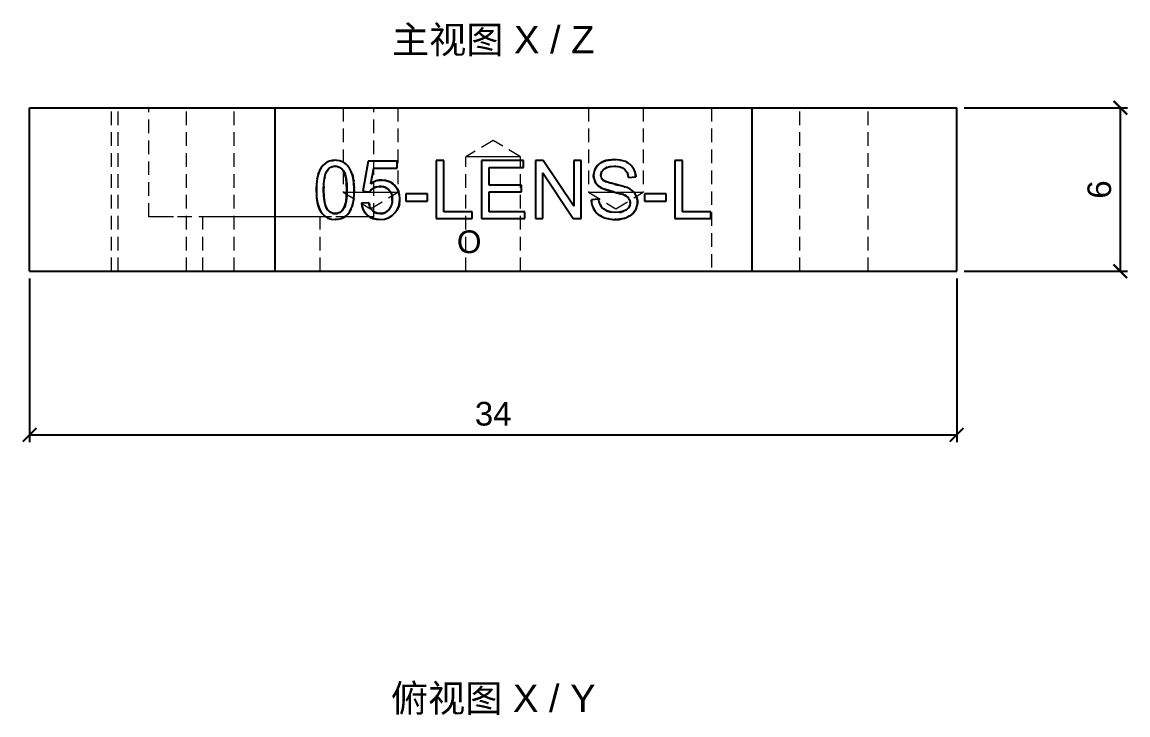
# Model space of a CAD drawing. Header units: millimetres. Extents: x 4 to 223, y 19 to 91.
# Drawn here: x 36.39 to 76.94, y 44.06 to 69.48 of the extents above; entities that cross this region are included whole.
import ezdxf
from ezdxf.enums import TextEntityAlignment as Align

# ---------------------------------------------------------------- set-up
doc = ezdxf.new("R2010")
doc.units = ezdxf.units.MM
doc.linetypes.add('WP_HIDDEN', pattern=[2.3, 1.5, -0.8])
for name, color, linetype, lineweight in [('ANNOTATIONS', 7, 'CONTINUOUS', 18), ('DIMENSIONS', 7, 'CONTINUOUS', 18), ('HIDDEN', 7, 'WP_HIDDEN', 13), ('VISIBLE', 7, 'CONTINUOUS', 25)]:
    doc.layers.add(name, color=color, linetype=linetype, lineweight=lineweight)
doc.styles.add('CJK', font='Arial Unicode.ttf')
doc.styles.add('OpenSansCondensed-Light', font='OpenSansCondensed-Light.ttf')
doc.dimstyles.new('EZDXF', dxfattribs={"dimtxt": 0.25, "dimasz": 0.175, "dimexe": 0.375, "dimexo": 0.125, "dimgap": 0.1, "dimtad": 1, "dimlfac": 100, "dimzin": 12, "dimdsep": 46, "dimtxsty": 'OpenSansCondensed-Light', "dimblk": 'ARCHTICK', "dimcen": 2.5, "dimazin": 3, "dimtfac": 0.5, "dimtmove": 2, "dimatfit": 3})

# ---------------------------------------------------------------- blocks, each defined once
blk = doc.blocks.new('_ARCHTICK')
at = {"color": 0, "linetype": 'BYBLOCK', "const_width": 0.15}
blk.add_lwpolyline([(-0.5, -0.5), (0.5, 0.5)], dxfattribs=at)

msp = doc.modelspace()

# ---------------------------------------------------------------- linework, layer by layer
at = {"layer": 'HIDDEN', "ltscale": 0.333333}
for p, q in [((36.66667, 66.33333), (39.66667, 66.33333)), ((39.66667, 66.33333), (44.16667, 66.33333)), ((39.66667, 60.33333), (39.66667, 66.33333)), ((39.91667, 60.33333), (39.91667, 66.33333)), ((41.04167, 62.33333), (41.04167, 66.33333)), ((42.41667, 60.33333), (42.41667, 66.33333)), ((44.16667, 66.33333), (61.66667, 66.33333)), ((44.16667, 60.33333), (44.16667, 66.33333)), ((48.16167, 66.33333), (48.16167, 63.23333)), ((49.29167, 62.33333), (49.29167, 66.33333)), ((50.17167, 66.33333), (50.17167, 63.23333)), ((57.16167, 66.33333), (57.16167, 63.23333)), ((59.17167, 66.33333), (59.17167, 63.23333)), ((61.66667, 66.33333), (70.66667, 66.33333)), ((61.66667, 66.33333), (61.66667, 60.33333)), ((64.91667, 60.33333), (64.91667, 66.33333)), ((67.41667, 60.33333), (67.41667, 66.33333)), ((53.66667, 65.1372), (52.66167, 64.53333)), ((54.67167, 64.53333), (53.66667, 65.1372)), ((52.66167, 60.33333), (52.66167, 64.53333)), ((54.67167, 60.33333), (54.67167, 64.53333)), ((48.16167, 63.23333), (49.16667, 62.62947)), ((49.16667, 62.62947), (50.17167, 63.23333)), ((57.16167, 63.23333), (58.16667, 62.62947)), ((58.16667, 62.62947), (59.17167, 63.23333)), ((43.01667, 60.33333), (43.01667, 62.33333)), ((47.31667, 60.33333), (47.31667, 62.33333)), ((36.66667, 60.33333), (39.66667, 60.33333)), ((39.66667, 60.33333), (44.16667, 60.33333)), ((44.16667, 60.33333), (61.66667, 60.33333)), ((61.66667, 60.33333), (70.66667, 60.33333))]:
    msp.add_line(p, q, dxfattribs=at)
for points in [[(42.41667, 66.33333), (42.38533, 66.33333), (42.29288, 66.33333), (42.14396, 66.33333), (41.94603, 66.33333), (41.70902, 66.33333), (41.44482, 66.33333), (41.16667, 66.33333), (40.88852, 66.33333), (40.62431, 66.33333), (40.3873, 66.33333), (40.18938, 66.33333), (40.04046, 66.33333), (39.94801, 66.33333), (39.91667, 66.33333)], [(49.29167, 66.33333), (49.18824, 66.33333), (48.88316, 66.33333), (48.39172, 66.33333), (47.73856, 66.33333), (46.95644, 66.33333), (46.08457, 66.33333), (45.16667, 66.33333), (44.24877, 66.33333), (43.3769, 66.33333), (42.59477, 66.33333), (41.94161, 66.33333), (41.45017, 66.33333), (41.14509, 66.33333), (41.04167, 66.33333)], [(48.16167, 66.33333), (48.18686, 66.33333), (48.26119, 66.33333), (48.38093, 66.33333), (48.54006, 66.33333), (48.73061, 66.33333), (48.94303, 66.33333), (49.16667, 66.33333), (49.3903, 66.33333), (49.60272, 66.33333), (49.79327, 66.33333), (49.95241, 66.33333), (50.07214, 66.33333), (50.14647, 66.33333), (50.17167, 66.33333)], [(57.16167, 66.33333), (57.18686, 66.33333), (57.26119, 66.33333), (57.38093, 66.33333), (57.54006, 66.33333), (57.73061, 66.33333), (57.94303, 66.33333), (58.16667, 66.33333), (58.3903, 66.33333), (58.60272, 66.33333), (58.79327, 66.33333), (58.95241, 66.33333), (59.07214, 66.33333), (59.14647, 66.33333), (59.17167, 66.33333)], [(67.41667, 66.33333), (67.38533, 66.33333), (67.29288, 66.33333), (67.14396, 66.33333), (66.94603, 66.33333), (66.70902, 66.33333), (66.44482, 66.33333), (66.16667, 66.33333), (65.88852, 66.33333), (65.62431, 66.33333), (65.3873, 66.33333), (65.18938, 66.33333), (65.04046, 66.33333), (64.94801, 66.33333), (64.91667, 66.33333)], [(54.67167, 64.53333), (54.64647, 64.53333), (54.57214, 64.53333), (54.45241, 64.53333), (54.29327, 64.53333), (54.10272, 64.53333), (53.8903, 64.53333), (53.66667, 64.53333), (53.44303, 64.53333), (53.23061, 64.53333), (53.04006, 64.53333), (52.88093, 64.53333), (52.76119, 64.53333), (52.68686, 64.53333), (52.66167, 64.53333)], [(47.27314, 63.96824), (47.34762, 64.11913)], [(47.35208, 64.12617), (47.41548, 64.21041), (47.4887, 64.28096)], [(47.4887, 64.28096), (47.60048, 64.35072), (47.7301, 64.39232)], [(47.79259, 64.18157), (47.69251, 64.14188), (47.60829, 64.06888)], [(47.78471, 64.40082), (47.80513, 64.40287)], [(47.83354, 64.40478), (47.87399, 64.40576)], [(47.87399, 64.40576), (47.92096, 64.40442)], [(47.92748, 64.40401), (47.95609, 64.40155)], [(48.15219, 64.04873), (48.05814, 64.13463), (48.00592, 64.16268), (47.95024, 64.18081)], [(47.95626, 64.40153), (48.07127, 64.37893), (48.17438, 64.33683)], [(48.17438, 64.33683), (48.24023, 64.29561)], [(48.25537, 64.28419), (48.32805, 64.21622)], [(48.38771, 64.13802), (48.46888, 63.97914)], [(57.52804, 64.25051), (57.63398, 64.32554)], [(57.65899, 64.33877), (57.70723, 64.36077)], [(57.73698, 64.09158), (57.67137, 64.02393)], [(57.81129, 64.13579), (57.73698, 64.09158)], [(57.92641, 64.17008), (57.83544, 64.14553)], [(58.10921, 64.18518), (58.0065, 64.18092)], [(58.47999, 64.08215), (58.41949, 64.12222), (58.34758, 64.15247), (58.26427, 64.1729), (58.16955, 64.18352)], [(58.17813, 64.43103), (58.313, 64.41557)], [(58.3413, 64.41021), (58.51482, 64.35715)], [(58.60135, 63.90061), (58.55223, 64.00237), (58.47999, 64.08215)], [(58.51482, 64.35715), (58.55171, 64.34042)], [(58.58951, 64.32058), (58.70837, 64.23356)], [(58.71026, 64.23177), (58.79272, 64.13294)], [(58.79272, 64.13294), (58.8555, 64.00986)], [(47.18217, 63.43187), (47.20937, 63.72531)], [(47.21398, 63.75185), (47.24541, 63.88629)], [(47.47925, 63.74224), (47.46075, 63.6015), (47.45074, 63.44003)], [(47.54698, 63.97285), (47.51389, 63.88762), (47.48758, 63.78585)], [(48.46888, 63.97913), (48.49767, 63.89868)], [(48.52941, 63.78052), (48.54592, 63.68611)], [(49.58204, 63.68017), (49.62263, 63.67912)], [(57.35245, 63.91066), (57.36689, 63.98622), (57.39229, 64.05926)], [(57.39661, 63.63068), (57.3592, 63.74157)], [(57.62016, 63.86592), (57.6267, 63.80467), (57.64631, 63.74985)], [(57.67137, 64.02393), (57.63145, 63.94429)], [(58.85912, 64.00003), (58.86549, 63.98132)], [(58.8781, 63.9368), (58.88193, 63.92023)], [(58.88193, 63.92021), (58.88412, 63.90974)], [(48.54984, 63.65639), (48.55857, 63.56984)], [(48.56145, 63.52971), (48.5621, 63.51923)], [(48.5621, 63.51921), (48.56595, 63.43347)], [(48.56728, 63.37413), (48.56766, 63.31882)], [(49.1718, 63.30418), (49.12491, 63.24336)], [(49.25019, 63.37091), (49.19581, 63.32808)], [(49.25057, 63.59092), (49.33245, 63.63053), (49.41596, 63.65861)], [(49.47203, 63.44792), (49.39965, 63.43688)], [(49.56857, 63.44682), (49.55265, 63.44811)], [(49.96211, 63.04882), (49.94732, 63.12831), (49.92222, 63.20005), (49.8868, 63.26404), (49.84107, 63.32027)], [(49.99227, 63.54114), (50.05222, 63.48716)], [(57.52969, 63.46336), (57.4707, 63.51985), (57.42353, 63.58221)], [(57.56437, 63.43677), (57.53417, 63.4597)], [(57.74769, 63.34194), (57.65064, 63.38412)], [(57.81158, 63.61676), (57.94626, 63.57151), (58.12735, 63.52562)], [(58.24828, 63.49724), (58.46903, 63.4372)], [(58.49346, 63.42941), (58.59826, 63.38993)], [(58.59826, 63.38993), (58.68692, 63.34314), (58.76285, 63.29038)], [(58.77515, 63.28026), (58.87254, 63.17298)], [(47.19534, 63.02238), (47.18141, 63.23419)], [(48.16167, 63.23333), (48.18686, 63.23333), (48.26119, 63.23333), (48.38093, 63.23333), (48.54006, 63.23333), (48.73061, 63.23333), (48.94303, 63.23333), (49.16667, 63.23333), (49.3903, 63.23333), (49.60272, 63.23333), (49.79327, 63.23333), (49.95241, 63.23333), (50.07214, 63.23333), (50.14647, 63.23333), (50.17167, 63.23333)], [(48.53342, 62.88349), (48.50318, 62.75428)], [(48.55747, 63.0654), (48.54106, 62.92844)], [(48.56632, 63.22269), (48.55747, 63.06541)], [(49.83599, 62.59033), (49.88879, 62.66005), (49.92799, 62.73945), (49.9536, 62.82852), (49.9656, 62.92726)], [(50.20354, 63.24571), (50.23372, 63.12407), (50.24378, 62.99085)], [(50.24378, 62.99085), (50.23895, 62.8953), (50.22447, 62.80423)], [(57.16167, 63.23333), (57.18686, 63.23333), (57.26119, 63.23333), (57.38093, 63.23333), (57.54006, 63.23333), (57.73061, 63.23333), (57.94303, 63.23333), (58.16667, 63.23333), (58.3903, 63.23333), (58.60272, 63.23333), (58.79327, 63.23333), (58.95241, 63.23333), (59.07214, 63.23333), (59.14647, 63.23333), (59.17167, 63.23333)], [(57.53309, 62.97634), (57.54602, 62.89844)], [(57.55524, 62.86119), (57.56799, 62.82087)], [(58.20029, 63.2171), (58.11476, 63.2384)], [(58.41048, 63.15817), (58.25519, 63.20292)], [(58.49449, 63.1244), (58.44008, 63.14758)], [(58.55993, 63.08734), (58.54067, 63.09964)], [(58.60517, 63.05121), (58.6011, 63.05503)], [(58.6654, 62.9661), (58.63164, 63.02205)], [(58.68726, 62.88712), (58.68274, 62.91341)], [(58.87254, 63.17298), (58.93062, 63.05752)], [(58.94131, 63.02327), (58.95506, 62.95684)], [(47.39074, 62.45391), (47.36607, 62.48724)], [(47.87399, 62.23333), (47.72842, 62.24712), (47.59935, 62.28848), (47.48679, 62.35741), (47.39074, 62.45391)], [(47.59569, 62.58958), (47.68872, 62.50362), (47.74013, 62.47545), (47.7948, 62.45715)], [(47.95318, 62.45719), (48.00787, 62.47557), (48.0593, 62.50388), (48.15236, 62.59026)], [(48.3571, 62.45766), (48.26073, 62.35886)], [(48.49074, 62.7144), (48.45832, 62.62975)], [(48.88946, 62.60479), (48.85322, 62.71036), (48.83322, 62.82687)], [(49.12501, 62.76603), (49.15413, 62.68335), (49.19327, 62.61304)], [(49.40721, 62.46186), (49.51673, 62.44811)], [(50.07544, 62.49164), (49.96379, 62.37863), (49.83345, 62.29791), (49.68444, 62.24948), (49.51673, 62.23333)], [(57.33878, 62.65097), (57.306, 62.73107), (57.28318, 62.81535)], [(57.3441, 62.64023), (57.34214, 62.64413)], [(57.45582, 62.4798), (57.43625, 62.50164)], [(57.56985, 62.81574), (57.57174, 62.81066)], [(57.57317, 62.80693), (57.57986, 62.79046)], [(57.67506, 62.65078), (57.69028, 62.63704)], [(57.69792, 62.63062), (57.70511, 62.62482)], [(57.70512, 62.62481), (57.71033, 62.62076)], [(57.72427, 62.61047), (57.83494, 62.54897)], [(57.99687, 62.50016), (58.16146, 62.48584)], [(58.16146, 62.48584), (58.30594, 62.49664)], [(58.32028, 62.49906), (58.33472, 62.50177)], [(58.35779, 62.50673), (58.36591, 62.50867)], [(58.44589, 62.53373), (58.54292, 62.58322)], [(58.5522, 62.58961), (58.55552, 62.592)], [(58.65106, 62.69891), (58.66337, 62.72337)], [(58.67414, 62.75084), (58.68969, 62.84719)], [(58.94926, 62.75449), (58.92134, 62.66138)], [(58.95716, 62.80321), (58.95153, 62.766)], [(49.29167, 62.33333), (49.18824, 62.33333), (48.88316, 62.33333), (48.39172, 62.33333), (47.73856, 62.33333), (46.95644, 62.33333), (46.08457, 62.33333), (45.16667, 62.33333), (44.24877, 62.33333), (43.3769, 62.33333), (42.59477, 62.33333), (41.94161, 62.33333), (41.45017, 62.33333), (41.14509, 62.33333), (41.04167, 62.33333)], [(47.31667, 62.33333), (47.26276, 62.33333), (47.10375, 62.33333), (46.8476, 62.33333), (46.50717, 62.33333), (46.09952, 62.33333), (45.64509, 62.33333), (45.16667, 62.33333), (44.68825, 62.33333), (44.23382, 62.33333), (43.82616, 62.33333), (43.48573, 62.33333), (43.22958, 62.33333), (43.07057, 62.33333), (43.01667, 62.33333)], [(47.99237, 62.24218), (47.9596, 62.23784)], [(48.19576, 62.31337), (48.0998, 62.26886), (47.99239, 62.24218)], [(49.10732, 62.34604), (49.04292, 62.39587)], [(49.51673, 62.23333), (49.47617, 62.23415)], [(57.58261, 62.37462), (57.52322, 62.41733)], [(57.89168, 62.25754), (57.78608, 62.283), (57.69055, 62.3175)], [(58.12753, 62.23391), (57.91473, 62.25341)], [(58.23012, 62.23461), (58.17452, 62.23333)], [(58.38205, 62.25243), (58.38205, 62.25243)], [(58.58448, 62.31678), (58.48844, 62.27959)], [(58.72752, 62.40252), (58.64968, 62.35035)], [(42.41667, 60.33333), (42.38533, 60.33333), (42.29288, 60.33333), (42.14396, 60.33333), (41.94603, 60.33333), (41.70902, 60.33333), (41.44482, 60.33333), (41.16667, 60.33333), (40.88852, 60.33333), (40.62431, 60.33333), (40.3873, 60.33333), (40.18938, 60.33333), (40.04046, 60.33333), (39.94801, 60.33333), (39.91667, 60.33333)], [(47.31667, 60.33333), (47.26276, 60.33333), (47.10375, 60.33333), (46.8476, 60.33333), (46.50717, 60.33333), (46.09952, 60.33333), (45.64509, 60.33333), (45.16667, 60.33333), (44.68825, 60.33333), (44.23382, 60.33333), (43.82616, 60.33333), (43.48573, 60.33333), (43.22958, 60.33333), (43.07057, 60.33333), (43.01667, 60.33333)], [(54.67167, 60.33333), (54.64647, 60.33333), (54.57214, 60.33333), (54.45241, 60.33333), (54.29327, 60.33333), (54.10272, 60.33333), (53.8903, 60.33333), (53.66667, 60.33333), (53.44303, 60.33333), (53.23061, 60.33333), (53.04006, 60.33333), (52.88093, 60.33333), (52.76119, 60.33333), (52.68686, 60.33333), (52.66167, 60.33333)], [(67.41667, 60.33333), (67.38533, 60.33333), (67.29288, 60.33333), (67.14396, 60.33333), (66.94603, 60.33333), (66.70902, 60.33333), (66.44482, 60.33333), (66.16667, 60.33333), (65.88852, 60.33333), (65.62431, 60.33333), (65.3873, 60.33333), (65.18938, 60.33333), (65.04046, 60.33333), (64.94801, 60.33333), (64.91667, 60.33333)]]:
    msp.add_lwpolyline(points, dxfattribs=at)
at = {"layer": 'VISIBLE'}
for p, q in [((36.66667, 66.33333), (45.66667, 66.33333)), ((36.66667, 60.33333), (36.66667, 66.33333)), ((45.66667, 66.33333), (63.16667, 66.33333)), ((45.66667, 60.33333), (45.66667, 66.33333)), ((63.16667, 66.33333), (70.66667, 66.33333)), ((63.16667, 60.33333), (63.16667, 66.33333)), ((70.66667, 60.33333), (70.66667, 66.33333)), ((49.08573, 64.36803), (48.87966, 63.27529)), ((50.14365, 64.36803), (49.08573, 64.36803)), ((49.18006, 63.54666), (49.2947, 64.11843)), ((49.2947, 64.11843), (50.14365, 64.11843)), ((50.14365, 64.11843), (50.14365, 64.36803)), ((51.57016, 64.39705), (51.57016, 62.26961)), ((51.85169, 64.39705), (51.57016, 64.39705)), ((51.85169, 62.52067), (51.85169, 64.39705)), ((53.24048, 64.39705), (53.24048, 62.26961)), ((54.77874, 64.39705), (53.24048, 64.39705)), ((53.52201, 63.49442), (53.52201, 64.146)), ((53.52201, 64.146), (54.77874, 64.146)), ((54.77874, 64.146), (54.77874, 64.39705)), ((55.21409, 64.39705), (55.21409, 62.26961)), ((55.50288, 64.39705), (55.21409, 64.39705)), ((56.62029, 62.72674), (55.50288, 64.39705)), ((56.89022, 64.39705), (56.62029, 64.39705)), ((56.62029, 64.39705), (56.62029, 62.72674)), ((56.89022, 62.26961), (56.89022, 64.39705)), ((60.32372, 64.39705), (60.32372, 62.26961)), ((60.60526, 64.39705), (60.32372, 64.39705)), ((60.60526, 62.52067), (60.60526, 64.39705)), ((55.48402, 62.26961), (55.48402, 63.94138)), ((55.48402, 63.94138), (56.60143, 62.26961)), ((58.62729, 63.7774), (58.89721, 63.79771)), ((48.87966, 63.27529), (49.12491, 63.24336)), ((54.69892, 63.49442), (53.52201, 63.49442)), ((54.69892, 63.24481), (54.69892, 63.49442)), ((50.4571, 63.1708), (50.4571, 62.90814)), ((51.25961, 63.1708), (50.4571, 63.1708)), ((50.4571, 62.90814), (51.25961, 62.90814)), ((51.25961, 62.90814), (51.25961, 63.1708)), ((53.52201, 62.52067), (53.52201, 63.24481)), ((53.52201, 63.24481), (54.69892, 63.24481)), ((57.53309, 62.97634), (57.26752, 62.95312)), ((59.21066, 63.1708), (59.21066, 62.90814)), ((60.01317, 63.1708), (59.21066, 63.1708)), ((59.21066, 62.90814), (60.01317, 62.90814)), ((60.01317, 62.90814), (60.01317, 63.1708)), ((49.1075, 62.85009), (48.83322, 62.82687)), ((52.89945, 62.52067), (51.85169, 62.52067)), ((52.89945, 62.26961), (52.89945, 62.52067)), ((54.82808, 62.52067), (53.52201, 62.52067)), ((54.82808, 62.26961), (54.82808, 62.52067)), ((61.65301, 62.52067), (60.60526, 62.52067)), ((61.65301, 62.26961), (61.65301, 62.52067)), ((51.57016, 62.26961), (52.89945, 62.26961)), ((53.24048, 62.26961), (54.82808, 62.26961)), ((55.21409, 62.26961), (55.48402, 62.26961)), ((56.60143, 62.26961), (56.89022, 62.26961)), ((60.32372, 62.26961), (61.65301, 62.26961)), ((36.66667, 60.33333), (45.66667, 60.33333)), ((45.66667, 60.33333), (63.16667, 60.33333)), ((63.16667, 60.33333), (70.66667, 60.33333))]:
    msp.add_line(p, q, dxfattribs=at)
for points in [[(47.4887, 64.28096), (47.41613, 64.21115), (47.35349, 64.12836), (47.30081, 64.03313), (47.25796, 63.92614)], [(47.34762, 64.11913), (47.35208, 64.12617)], [(47.87399, 64.40576), (47.76409, 64.39814), (47.6628, 64.37496), (47.57082, 64.3359), (47.4887, 64.28096)], [(47.58375, 64.03716), (47.64168, 64.10355), (47.70913, 64.15136), (47.78578, 64.18004), (47.87109, 64.18953)], [(47.7301, 64.39232), (47.78471, 64.40082)], [(47.87109, 64.18953), (47.79259, 64.18157)], [(47.80513, 64.40287), (47.83354, 64.40478)], [(47.95024, 64.18081), (47.87109, 64.18953)], [(47.87109, 64.18953), (47.95907, 64.17866), (48.03965, 64.14592), (48.11225, 64.09167), (48.17656, 64.01684)], [(48.17438, 64.33683), (48.03417, 64.38865), (47.87399, 64.40576)], [(47.92096, 64.40442), (47.92748, 64.40401)], [(47.95609, 64.40155), (47.95626, 64.40153)], [(48.38771, 64.13802), (48.29242, 64.25255), (48.17438, 64.33683)], [(48.24023, 64.29561), (48.25537, 64.28419)], [(48.32805, 64.21622), (48.38771, 64.13802)], [(48.51977, 63.82166), (48.46319, 63.99306), (48.38771, 64.13802)], [(57.44022, 64.14818), (57.4003, 64.07701), (57.37169, 64.00301), (57.35451, 63.92631), (57.34879, 63.84705)], [(57.39229, 64.05926), (57.44022, 64.14818)], [(57.70723, 64.36077), (57.62522, 64.32058), (57.55317, 64.27173), (57.49142, 64.21423), (57.44022, 64.14818)], [(57.44022, 64.14818), (57.52804, 64.25051)], [(57.62016, 63.86592), (57.62749, 63.92965), (57.6495, 63.98863), (57.6861, 64.04264), (57.73698, 64.09158)], [(57.63398, 64.32554), (57.65899, 64.33877)], [(58.0976, 64.43333), (57.89347, 64.41535), (57.79802, 64.39268), (57.70723, 64.36077)], [(57.70723, 64.36077), (57.79748, 64.39252), (57.89262, 64.41519), (58.0976, 64.43333)], [(57.73698, 64.09158), (57.80598, 64.13341), (57.89191, 64.16264), (57.99349, 64.17968), (58.10921, 64.18518)], [(57.83544, 64.14553), (57.81129, 64.13579)], [(58.0065, 64.18092), (57.92641, 64.17008)], [(58.51482, 64.35715), (58.41999, 64.39077), (58.31863, 64.41457), (58.0976, 64.43333)], [(58.0976, 64.43333), (58.17813, 64.43103)], [(58.10921, 64.18518), (58.22176, 64.17905), (58.32181, 64.16017), (58.40822, 64.12798), (58.47999, 64.08215)], [(58.16955, 64.18352), (58.10921, 64.18518)], [(58.313, 64.41557), (58.3413, 64.41021)], [(58.47999, 64.08215), (58.53665, 64.02397), (58.58006, 63.95343), (58.6102, 63.87102), (58.62729, 63.7774)], [(58.79272, 64.13294), (58.73869, 64.20268), (58.6742, 64.26335), (58.59946, 64.31485), (58.51482, 64.35715)], [(58.55171, 64.34042), (58.58951, 64.32058)], [(58.70837, 64.23356), (58.71026, 64.23177)], [(58.89721, 63.79771), (58.88801, 63.88855), (58.86754, 63.97484), (58.83577, 64.05637), (58.79272, 64.13294)], [(47.25796, 63.92614), (47.22271, 63.79598), (47.19858, 63.65011), (47.18474, 63.49045), (47.18032, 63.31882)], [(47.20937, 63.72531), (47.21398, 63.75185)], [(47.24541, 63.88629), (47.25796, 63.92614)], [(47.25796, 63.92614), (47.27314, 63.96824)], [(47.44879, 63.31882), (47.45556, 63.53698), (47.47799, 63.73491), (47.51958, 63.90485), (47.54865, 63.97634), (47.58375, 64.03716)], [(47.48758, 63.78585), (47.47925, 63.74224)], [(47.58375, 64.03716), (47.54698, 63.97285)], [(47.60829, 64.06888), (47.58375, 64.03716)], [(48.17656, 64.01684), (48.15219, 64.04873)], [(48.29919, 63.31882), (48.29152, 63.55945), (48.26853, 63.75599), (48.23021, 63.90846), (48.17656, 64.01684)], [(48.17656, 64.01684), (48.20871, 63.96112), (48.23524, 63.89364), (48.27296, 63.72928), (48.29314, 63.53476), (48.29919, 63.31882)], [(48.46888, 63.97914), (48.46888, 63.97913)], [(48.49767, 63.89868), (48.51977, 63.82166)], [(48.56766, 63.31882), (48.55628, 63.5964), (48.51977, 63.82166)], [(48.51977, 63.82166), (48.52941, 63.78052)], [(48.54592, 63.68611), (48.54984, 63.65639)], [(49.58204, 63.68017), (49.47753, 63.67175), (49.37546, 63.6465), (49.2762, 63.60465), (49.18006, 63.54666)], [(49.41596, 63.65861), (49.49824, 63.67478), (49.58204, 63.68017)], [(50.05222, 63.48716), (49.95124, 63.57144), (49.83856, 63.63205), (49.71507, 63.66826), (49.58204, 63.68017)], [(49.62263, 63.67912), (49.72485, 63.66636), (49.82053, 63.63911), (49.90967, 63.59737), (49.99227, 63.54114)], [(57.34879, 63.84705), (57.35245, 63.91066)], [(57.34879, 63.84705), (57.36744, 63.70768), (57.42353, 63.58221)], [(57.3592, 63.74157), (57.34879, 63.84705)], [(57.63145, 63.94429), (57.62016, 63.86592)], [(57.70288, 63.67726), (57.6667, 63.71679), (57.64083, 63.76147), (57.62532, 63.81122), (57.62016, 63.86592)], [(57.64631, 63.74985), (57.70288, 63.67726)], [(57.67137, 64.02393), (57.67137, 64.02393)], [(58.12735, 63.52562), (57.85948, 63.59888), (57.76474, 63.63759), (57.70288, 63.67726)], [(57.70288, 63.67726), (57.7465, 63.64716), (57.81158, 63.61676)], [(58.62729, 63.7774), (58.60135, 63.90061)], [(58.8555, 64.00986), (58.85912, 64.00003)], [(58.86549, 63.98132), (58.8781, 63.9368)], [(58.88193, 63.92023), (58.88193, 63.92021)], [(58.88412, 63.90974), (58.89721, 63.79771)], [(47.18032, 63.31882), (47.18217, 63.43187)], [(47.18032, 63.31882), (47.19096, 63.06618), (47.22613, 62.83218), (47.25458, 62.72454), (47.29114, 62.62471), (47.33639, 62.53405), (47.39074, 62.45391)], [(47.18141, 63.23419), (47.18032, 63.31882)], [(47.45074, 63.44003), (47.44879, 63.31882)], [(47.44879, 63.31882), (47.45645, 63.07879), (47.47945, 62.88256), (47.51777, 62.73014), (47.57142, 62.62153)], [(47.57142, 62.62153), (47.53929, 62.67736), (47.51277, 62.74485), (47.47504, 62.90906), (47.45485, 63.10326), (47.44879, 63.31882)], [(48.17656, 62.62225), (48.23021, 62.73109), (48.26853, 62.88347), (48.29152, 63.07938), (48.29919, 63.31882)], [(48.29919, 63.31882), (48.29312, 63.10364), (48.27291, 62.90975), (48.23517, 62.74571), (48.20866, 62.67819), (48.17656, 62.62225)], [(48.49074, 62.7144), (48.52564, 62.84423), (48.54955, 62.98947), (48.56327, 63.14824), (48.56766, 63.31882)], [(48.55857, 63.56984), (48.56145, 63.52971)], [(48.5621, 63.51923), (48.5621, 63.51921)], [(48.56595, 63.43347), (48.56728, 63.37413)], [(48.56766, 63.31882), (48.56632, 63.22269)], [(49.12491, 63.24336), (49.19391, 63.32633), (49.28454, 63.39211)], [(49.19581, 63.32808), (49.1718, 63.30418)], [(49.18006, 63.54666), (49.25057, 63.59092)], [(49.28454, 63.39211), (49.25019, 63.37091)], [(49.28454, 63.39211), (49.39242, 63.43513), (49.51238, 63.44943)], [(49.39965, 63.43688), (49.28454, 63.39211)], [(49.51238, 63.44943), (49.47203, 63.44792)], [(49.51238, 63.44943), (49.60835, 63.44149), (49.69549, 63.41739), (49.77321, 63.37694), (49.84107, 63.32027)], [(49.55265, 63.44811), (49.51238, 63.44943)], [(49.84107, 63.32027), (49.78366, 63.36973), (49.71911, 63.40731), (49.64741, 63.433), (49.56857, 63.44682)], [(49.84107, 63.32027), (49.89641, 63.24913), (49.9357, 63.16619), (49.95897, 63.07208), (49.9666, 62.96763)], [(50.24378, 62.99085), (50.23216, 63.13355), (50.19655, 63.26485), (50.13644, 63.38313), (50.05222, 63.48716)], [(50.05222, 63.48716), (50.14193, 63.37452), (50.20354, 63.24571)], [(57.42353, 63.58221), (57.39661, 63.63068)], [(57.42353, 63.58221), (57.46603, 63.52515), (57.51819, 63.4731), (57.65064, 63.38412)], [(57.53417, 63.4597), (57.52969, 63.46336)], [(57.65064, 63.38412), (57.56437, 63.43677)], [(57.65064, 63.38412), (57.81841, 63.31769), (58.06132, 63.25134)], [(58.06132, 63.25134), (57.74769, 63.34194)], [(58.59826, 63.38993), (58.4068, 63.4557), (58.12735, 63.52562)], [(58.12735, 63.52562), (58.24828, 63.49724)], [(58.46903, 63.4372), (58.49346, 63.42941)], [(58.87254, 63.17298), (58.82164, 63.23638), (58.75869, 63.29369), (58.68407, 63.34486), (58.59826, 63.38993)], [(58.76285, 63.29038), (58.77515, 63.28026)], [(47.36607, 62.48724), (47.30555, 62.59273), (47.25693, 62.71709), (47.22019, 62.8603), (47.19534, 63.02238)], [(48.54106, 62.92844), (48.53342, 62.88349)], [(48.55747, 63.06541), (48.55747, 63.0654)], [(49.9666, 62.96763), (49.95867, 62.85739), (49.93445, 62.75722), (49.89357, 62.66797), (49.83599, 62.59033)], [(49.9666, 62.96763), (49.96211, 63.04882)], [(49.9656, 62.92726), (49.9666, 62.96763)], [(50.07544, 62.49164), (50.14927, 62.60209), (50.20204, 62.7227), (50.23346, 62.85264), (50.24378, 62.99085)], [(57.26752, 62.95312), (57.27693, 62.84967), (57.29952, 62.75124), (57.33535, 62.65818), (57.38434, 62.57073)], [(57.28318, 62.81535), (57.26752, 62.95312)], [(57.62089, 62.7144), (57.56426, 62.83169), (57.53309, 62.97634)], [(57.54602, 62.89844), (57.55524, 62.86119)], [(58.06132, 63.25134), (58.29582, 63.19206), (58.44008, 63.14758)], [(58.11476, 63.2384), (58.06132, 63.25134)], [(58.25519, 63.20292), (58.20029, 63.2171)], [(58.44008, 63.14758), (58.41048, 63.15817)], [(58.44008, 63.14758), (58.55421, 63.09114), (58.63164, 63.02205)], [(58.54067, 63.09964), (58.49449, 63.1244)], [(58.6011, 63.05503), (58.55993, 63.08734)], [(58.63164, 63.02205), (58.60517, 63.05121)], [(58.63164, 63.02205), (58.67519, 62.94092), (58.68969, 62.84719)], [(58.68274, 62.91341), (58.6654, 62.9661)], [(58.68969, 62.84719), (58.68726, 62.88712)], [(58.86383, 62.55042), (58.90625, 62.62649), (58.93668, 62.70528), (58.95497, 62.78665), (58.96106, 62.8704)], [(58.96106, 62.8704), (58.95557, 62.95321), (58.93901, 63.03138), (58.91133, 63.10469), (58.87254, 63.17298)], [(58.93062, 63.05752), (58.94131, 63.02327)], [(58.95506, 62.95684), (58.96106, 62.8704)], [(58.96106, 62.8704), (58.95716, 62.80321)], [(47.39074, 62.45391), (47.48704, 62.35722), (47.60076, 62.28784), (47.73046, 62.24671), (47.87399, 62.23333)], [(47.57142, 62.62153), (47.59569, 62.58958)], [(47.87399, 62.44811), (47.7872, 62.45905), (47.70752, 62.49195), (47.63549, 62.54644), (47.57142, 62.62153)], [(47.7948, 62.45715), (47.87399, 62.44811)], [(48.17656, 62.62225), (48.1125, 62.54686), (48.04047, 62.49215), (47.96078, 62.4591), (47.87399, 62.44811)], [(47.87399, 62.44811), (47.95318, 62.45719)], [(48.15236, 62.59026), (48.17656, 62.62225)], [(48.26073, 62.35886), (48.33324, 62.42897), (48.39574, 62.51199), (48.4482, 62.60736), (48.49074, 62.7144)], [(48.45832, 62.62975), (48.4118, 62.53809), (48.3571, 62.45766)], [(48.50318, 62.75428), (48.49074, 62.7144)], [(48.83322, 62.82687), (48.85576, 62.70061), (48.89817, 62.58598), (48.96068, 62.48413), (49.04292, 62.39587)], [(49.04292, 62.39587), (48.95447, 62.49244), (48.88946, 62.60479)], [(49.24899, 62.54897), (49.19803, 62.60628), (49.15752, 62.67593), (49.12741, 62.75741), (49.1075, 62.85009)], [(49.1075, 62.85009), (49.12501, 62.76603)], [(49.19327, 62.61304), (49.24899, 62.54897)], [(49.51673, 62.44811), (49.44143, 62.45438), (49.37156, 62.47328), (49.30735, 62.50484), (49.24899, 62.54897)], [(49.24899, 62.54897), (49.32355, 62.49538), (49.40721, 62.46186)], [(49.83599, 62.59033), (49.76733, 62.5283), (49.69099, 62.48372), (49.6073, 62.45697), (49.51673, 62.44811)], [(49.51673, 62.44811), (49.60743, 62.457), (49.69088, 62.48366), (49.76706, 62.52811), (49.83599, 62.59033)], [(49.51673, 62.23333), (49.68179, 62.24894), (49.83178, 62.29714), (49.96367, 62.37854), (50.07544, 62.49164)], [(50.22447, 62.80423), (50.20102, 62.71966), (50.16836, 62.63937), (50.1265, 62.56337), (50.07544, 62.49164)], [(57.34214, 62.64413), (57.33878, 62.65097)], [(57.38434, 62.57073), (57.3441, 62.64023)], [(57.38434, 62.57073), (57.44519, 62.49142), (57.51668, 62.42266), (57.59859, 62.36467), (57.69055, 62.3175)], [(57.43625, 62.50164), (57.38434, 62.57073)], [(57.52322, 62.41733), (57.45582, 62.4798)], [(57.56799, 62.82087), (57.56985, 62.81574)], [(57.57174, 62.81066), (57.57317, 62.80693)], [(57.57986, 62.79046), (57.62089, 62.7144)], [(57.83494, 62.54897), (57.70936, 62.62151), (57.66038, 62.66542), (57.62089, 62.7144)], [(57.62089, 62.7144), (57.67506, 62.65078)], [(57.69028, 62.63704), (57.69792, 62.63062)], [(57.70511, 62.62482), (57.70512, 62.62481)], [(57.71033, 62.62076), (57.72427, 62.61047)], [(58.16146, 62.48584), (57.9897, 62.50151), (57.83494, 62.54897)], [(57.83494, 62.54897), (57.99687, 62.50016)], [(58.44589, 62.53373), (58.31255, 62.49772), (58.16146, 62.48584)], [(58.30594, 62.49664), (58.32028, 62.49906)], [(58.33472, 62.50177), (58.35779, 62.50673)], [(58.36591, 62.50867), (58.44589, 62.53373)], [(58.62946, 62.66506), (58.55316, 62.59029), (58.44589, 62.53373)], [(58.54292, 62.58322), (58.5522, 62.58961)], [(58.55552, 62.592), (58.62946, 62.66506)], [(58.58448, 62.31678), (58.6697, 62.36234), (58.74488, 62.41649), (58.80967, 62.47922), (58.86383, 62.55042)], [(58.68969, 62.84719), (58.67462, 62.75228), (58.62946, 62.66506)], [(58.62946, 62.66506), (58.65106, 62.69891)], [(58.66337, 62.72337), (58.67414, 62.75084)], [(58.86383, 62.55042), (58.8024, 62.47118), (58.72752, 62.40252)], [(58.92134, 62.66138), (58.86383, 62.55042)], [(58.95153, 62.766), (58.94926, 62.75449)], [(47.87399, 62.23333), (47.98448, 62.24099), (48.08622, 62.2643), (48.1785, 62.30359), (48.26073, 62.35886)], [(47.9596, 62.23784), (47.87399, 62.23333)], [(47.99239, 62.24218), (47.99237, 62.24218)], [(48.26073, 62.35886), (48.19576, 62.31337)], [(49.04292, 62.39587), (49.1425, 62.32411), (49.25543, 62.27319), (49.38063, 62.24313), (49.51673, 62.23333)], [(49.47617, 62.23415), (49.37235, 62.24443), (49.27627, 62.2665), (49.18792, 62.30037), (49.10732, 62.34604)], [(57.69055, 62.3175), (57.58261, 62.37462)], [(57.69055, 62.3175), (57.79638, 62.27999), (57.91285, 62.25373), (58.03917, 62.23834), (58.17452, 62.23333)], [(57.91473, 62.25341), (57.89168, 62.25754)], [(58.17452, 62.23333), (58.12753, 62.23391)], [(58.17452, 62.23333), (58.28467, 62.23846), (58.3899, 62.25399), (58.48992, 62.28006), (58.58448, 62.31678)], [(58.38205, 62.25243), (58.23012, 62.23461)], [(58.48844, 62.27959), (58.38205, 62.25243)], [(58.64968, 62.35035), (58.58448, 62.31678)]]:
    msp.add_lwpolyline(points, dxfattribs=at)

# ---------------------------------------------------------------- texts
at = {"layer": 'ANNOTATIONS', "style": 'CJK'}
for s, p in [('主视图 X / Z', (53.66667, 68.33333)), ('俯视图 X / Y', (53.66667, 44.16667))]:
    msp.add_text(s, height=1, dxfattribs=at).set_placement(p, align=Align.CENTER)
msp.add_text('O', height=0.83333, dxfattribs=at).set_placement((52.33333, 61))

# ---------------------------------------------------------------- dimensions: what is measured, and where the dimension line sits
at = {"layer": 'DIMENSIONS'}
msp.add_linear_dim(base=(76.66667, 60.33333), p1=(70.66667, 60.33333), p2=(70.66667, 66.33333), angle=90, dimstyle='EZDXF', override={"dimtxt": 0.866667, "dimasz": 0.5, "dimexe": 0.266667, "dimexo": 0.266667, "dimgap": 0.333333, "dimdec": 4, "dimlfac": 1, "dimzin": 8, "dimtxsty": 'CJK', "dimclrd": 7, "dimclre": 7, "dimclrt": 7}, dxfattribs=at).render()
msp.add_linear_dim(base=(36.66667, 54.33333), p1=(36.66667, 60.33333), p2=(70.66667, 60.33333), dimstyle='EZDXF', override={"dimtxt": 0.866667, "dimasz": 0.5, "dimexe": 0.266667, "dimexo": 0.266667, "dimgap": 0.333333, "dimdec": 4, "dimlfac": 1, "dimzin": 8, "dimtxsty": 'CJK', "dimclrd": 7, "dimclre": 7, "dimclrt": 7}, dxfattribs=at).render()

doc.saveas('drawing.dxf')
